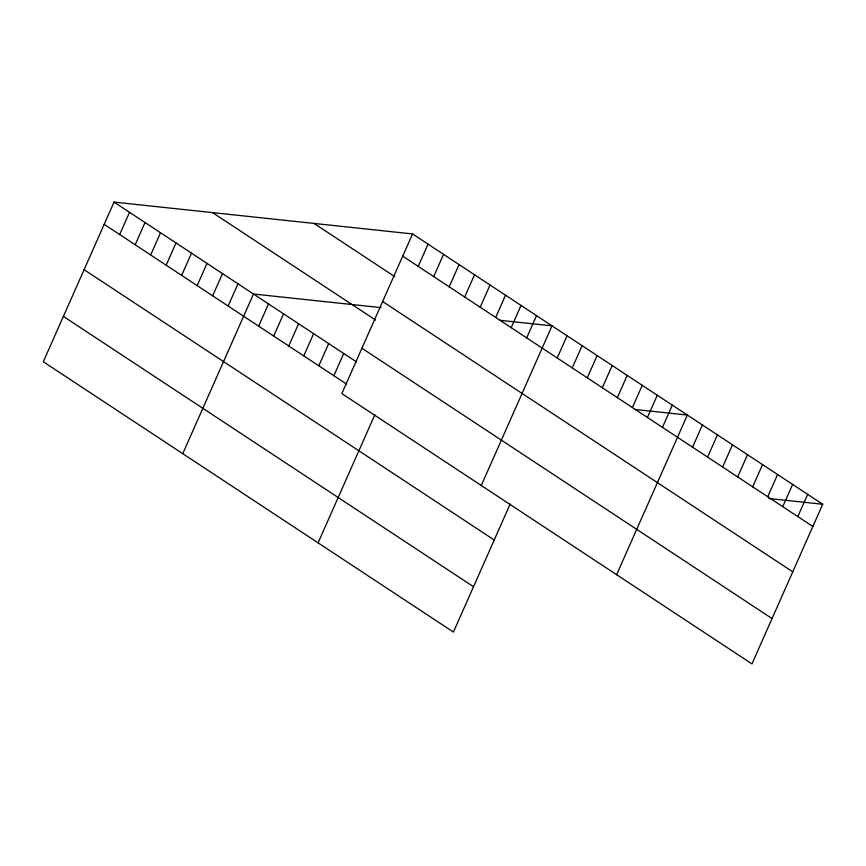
<?xml version="1.0" encoding="UTF-8"?>
<svg xmlns="http://www.w3.org/2000/svg" width="866" height="866" viewBox="0 0 866 866"><rect width="100%" height="100%" fill="white"/><g stroke="black" fill="none" stroke-linecap="round" stroke-linejoin="round"><path stroke-width="1.3" d="M412.573 233.939L341.832 393.575L751.959 663.897L822.7 504.25L412.573 233.939L114.041 202.103L43.3 361.75L453.427 632.061L510.193 503.958M119.681 234.556L129.532 212.322M135.172 244.764L145.033 222.53M150.673 254.972L160.524 232.748M166.164 265.191L176.014 242.956M181.654 275.399L191.505 253.164M197.156 285.607L207.006 263.383M212.646 295.826L222.497 273.591M228.137 306.034L237.988 283.799M182.748 453.654L253.489 294.018L380.997 307.614M258.674 326.157L268.525 303.923M273.71 336.073L283.561 313.838M288.746 345.978L298.597 323.754M303.782 355.894L313.633 333.659M318.818 365.809L328.679 343.575M333.865 375.714L343.715 353.48M418.213 266.382L428.064 244.147M433.704 276.6L443.565 254.366M318.082 542.852L374.848 414.749M449.205 286.808L459.056 264.574M464.696 297.016L474.546 274.793M480.186 307.235L490.037 285.001M495.688 317.443L505.538 295.209M511.178 327.651L521.029 305.427M526.669 337.87L536.519 315.635M481.28 485.48L552.021 325.843L499.563 320.258M557.206 357.994L567.057 335.759M572.242 367.898L582.093 345.675M587.278 377.814L597.129 355.58M602.314 387.73L612.165 365.495M617.35 397.635L627.211 375.4M632.397 407.55L642.247 385.316M647.432 417.455L657.283 395.232M662.468 427.371L672.319 405.136M616.614 574.688L687.355 415.052L634.897 409.456M692.54 447.192L702.391 424.957M707.587 457.107L717.438 434.873M722.623 467.023L732.474 444.788M737.659 476.928L747.51 454.693M752.695 486.844L762.545 464.609M767.731 496.748L777.581 474.525M782.767 506.664L792.628 484.43M797.813 516.58L807.664 494.345M768.965 498.524L822.7 504.25M402.722 256.174L812.849 526.485M314.055 223.439L394.842 276.687M382.631 301.52L792.758 571.831M212.56 212.614L375.627 320.095M361.923 348.229L772.05 618.551M114.041 202.103L356.597 361.977M104.191 224.337L346.746 384.212M84.099 269.683L494.226 539.994M63.391 316.404L473.518 586.715"/></g></svg>
